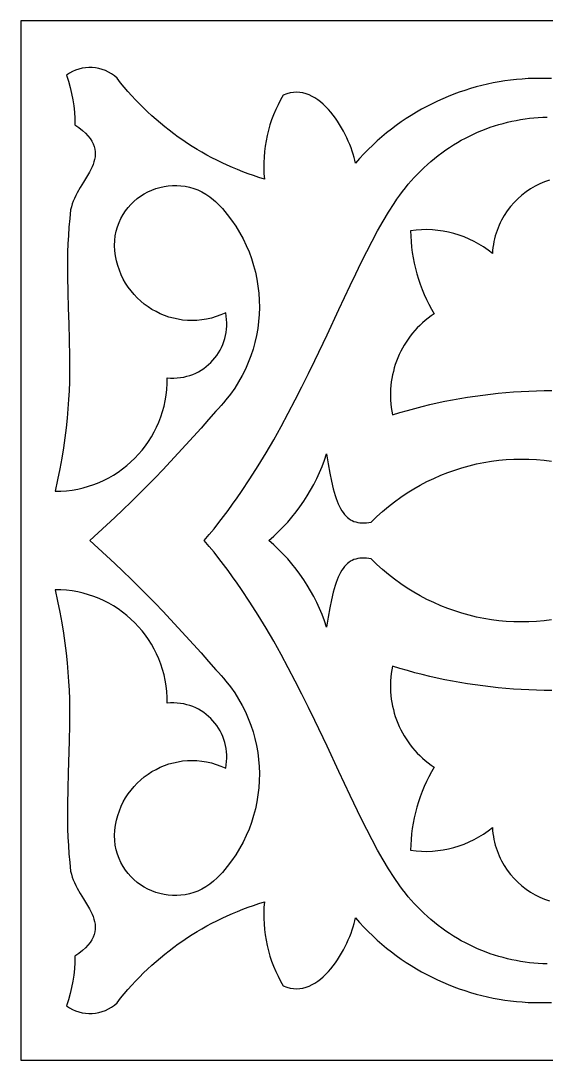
# Model space of a CAD drawing. Extents: x -364 to 370, y 80 to 163.
# Drawn here: x -364.2 to -322.3, y 80.4 to 163.4 of the extents above; entities that cross this region are included whole.
import ezdxf

# ---------------------------------------------------------------- set-up
doc = ezdxf.new("R2010")
doc.units = 0
doc.layers.add('LAYER_1', color=18, linetype='CONTINUOUS')

msp = doc.modelspace()

# ---------------------------------------------------------------- linework, layer by layer
at = {"layer": 'LAYER_1'}
msp.add_lwpolyline([(-364.203, 80.388), (-241.776, 80.388), (-119.349, 80.388), (3.079, 80.388), (125.506, 80.388), (247.933, 80.388), (370.36, 80.388), (370.36, 163.388), (247.933, 163.388), (125.506, 163.388), (3.079, 163.388), (-119.349, 163.388), (-241.776, 163.388), (-364.203, 163.388)], close=True, dxfattribs=at)
for points in [[(-321.833, 158.773), (-322.3, 158.788), (-322.767, 158.792), (-323.235, 158.785), (-323.701, 158.767), (-324.167, 158.737), (-324.632, 158.696), (-325.097, 158.645), (-325.56, 158.582), (-326.021, 158.508), (-326.481, 158.423), (-326.939, 158.328), (-327.394, 158.221), (-327.848, 158.103), (-328.299, 157.974), (-328.747, 157.834), (-329.192, 157.684), (-329.634, 157.522), (-330.073, 157.35), (-330.508, 157.166), (-330.939, 156.972), (-331.367, 156.767), (-331.79, 156.551), (-332.208, 156.324), (-332.622, 156.086), (-333.031, 155.838), (-333.435, 155.579), (-333.834, 155.309), (-334.227, 155.028), (-334.615, 154.737), (-334.996, 154.435), (-335.371, 154.122), (-335.74, 153.798), (-336.103, 153.464), (-336.458, 153.119), (-336.807, 152.764), (-337.149, 152.398), (-337.483, 152.021), (-337.532, 152.247), (-337.593, 152.483), (-337.664, 152.728), (-337.746, 152.98), (-337.838, 153.239), (-337.94, 153.502), (-338.052, 153.769), (-338.173, 154.038), (-338.303, 154.307), (-338.442, 154.575), (-338.59, 154.841), (-338.746, 155.104), (-338.911, 155.361), (-339.083, 155.612), (-339.263, 155.855), (-339.45, 156.09), (-339.644, 156.313), (-339.845, 156.525), (-340.053, 156.723), (-340.267, 156.907), (-340.488, 157.074), (-340.714, 157.224), (-340.946, 157.355), (-341.183, 157.466), (-341.425, 157.555), (-341.672, 157.622), (-341.924, 157.663), (-342.18, 157.679), (-342.44, 157.668), (-342.704, 157.628), (-342.971, 157.559), (-343.242, 157.457), (-343.461, 157.076), (-343.664, 156.687), (-343.851, 156.292), (-344.021, 155.889), (-344.176, 155.481), (-344.313, 155.068), (-344.434, 154.65), (-344.538, 154.227), (-344.625, 153.8), (-344.695, 153.37), (-344.748, 152.938), (-344.784, 152.503), (-344.802, 152.066), (-344.803, 151.628), (-344.786, 151.189), (-344.752, 150.75), (-345.187, 150.884), (-345.619, 151.026), (-346.048, 151.176), (-346.473, 151.335), (-346.895, 151.501), (-347.312, 151.676), (-347.726, 151.859), (-348.136, 152.049), (-348.542, 152.248), (-348.944, 152.454), (-349.342, 152.667), (-349.735, 152.889), (-350.123, 153.118), (-350.507, 153.354), (-350.887, 153.598), (-351.261, 153.849), (-351.631, 154.107), (-351.996, 154.372), (-352.355, 154.645), (-352.71, 154.924), (-353.059, 155.211), (-353.402, 155.504), (-353.74, 155.804), (-354.073, 156.111), (-354.399, 156.424), (-354.72, 156.744), (-355.035, 157.071), (-355.344, 157.404), (-355.647, 157.743), (-355.943, 158.089), (-356.233, 158.441), (-356.517, 158.799), (-356.732, 158.985), (-356.959, 159.149), (-357.198, 159.29), (-357.445, 159.409), (-357.7, 159.505), (-357.961, 159.578), (-358.226, 159.628), (-358.494, 159.656), (-358.764, 159.66), (-359.034, 159.641), (-359.301, 159.599), (-359.566, 159.534), (-359.825, 159.445), (-360.078, 159.332), (-360.323, 159.196), (-360.558, 159.037), (-360.401, 158.557), (-360.265, 158.072), (-360.149, 157.583), (-360.054, 157.089), (-359.98, 156.591), (-359.927, 156.09), (-359.895, 155.587), (-359.884, 155.083), (-359.567, 154.857), (-359.289, 154.634), (-359.049, 154.414), (-358.845, 154.196), (-358.675, 153.981), (-358.536, 153.768), (-358.428, 153.558), (-358.348, 153.349), (-358.295, 153.141), (-358.267, 152.935), (-358.261, 152.73), (-358.277, 152.526), (-358.312, 152.323), (-358.364, 152.12), (-358.432, 151.918), (-358.514, 151.715), (-358.608, 151.512), (-358.712, 151.309), (-358.944, 150.901), (-359.194, 150.489), (-359.449, 150.071), (-359.694, 149.645), (-359.808, 149.429), (-359.914, 149.21), (-360.01, 148.988), (-360.094, 148.764), (-360.165, 148.536), (-360.221, 148.305), (-360.297, 147.602), (-360.358, 146.913), (-360.404, 146.236), (-360.438, 145.568), (-360.461, 144.91), (-360.474, 144.26), (-360.474, 142.977), (-360.449, 141.71), (-360.41, 140.448), (-360.366, 139.181), (-360.328, 137.899), (-360.306, 136.59), (-360.305, 135.922), (-360.311, 135.244), (-360.326, 134.555), (-360.352, 133.852), (-360.39, 133.135), (-360.44, 132.403), (-360.505, 131.653), (-360.586, 130.886), (-360.683, 130.099), (-360.798, 129.291), (-360.933, 128.46), (-361.089, 127.607), (-361.267, 126.729), (-361.468, 125.824), (-361.003, 125.833), (-360.545, 125.865), (-360.094, 125.92), (-359.65, 125.997), (-359.213, 126.097), (-358.785, 126.217), (-358.366, 126.358), (-357.957, 126.519), (-357.558, 126.7), (-357.169, 126.899), (-356.792, 127.117), (-356.427, 127.352), (-356.074, 127.605), (-355.734, 127.874), (-355.408, 128.159), (-355.096, 128.46), (-354.799, 128.775), (-354.517, 129.104), (-354.251, 129.448), (-354.002, 129.804), (-353.769, 130.172), (-353.555, 130.552), (-353.358, 130.944), (-353.181, 131.346), (-353.023, 131.759), (-352.885, 132.181), (-352.767, 132.612), (-352.671, 133.051), (-352.596, 133.498), (-352.544, 133.952), (-352.515, 134.413), (-352.509, 134.879), (-352.238, 134.859), (-351.971, 134.855), (-351.708, 134.868), (-351.449, 134.896), (-351.196, 134.939), (-350.947, 134.998), (-350.705, 135.07), (-350.469, 135.156), (-350.24, 135.256), (-350.017, 135.368), (-349.803, 135.493), (-349.596, 135.629), (-349.398, 135.777), (-349.21, 135.936), (-349.03, 136.105), (-348.86, 136.283), (-348.701, 136.471), (-348.552, 136.668), (-348.415, 136.874), (-348.289, 137.087), (-348.175, 137.307), (-348.073, 137.534), (-347.985, 137.768), (-347.91, 138.007), (-347.849, 138.252), (-347.802, 138.502), (-347.77, 138.756), (-347.753, 139.014), (-347.751, 139.276), (-347.766, 139.54), (-347.797, 139.807), (-347.845, 140.076), (-348.224, 139.907), (-348.605, 139.765), (-348.989, 139.65), (-349.374, 139.561), (-349.758, 139.499), (-350.142, 139.461), (-350.525, 139.448), (-350.904, 139.459), (-351.28, 139.494), (-351.651, 139.551), (-352.017, 139.631), (-352.376, 139.733), (-352.728, 139.855), (-353.071, 139.999), (-353.405, 140.162), (-353.728, 140.345), (-354.041, 140.546), (-354.341, 140.766), (-354.627, 141.003), (-354.9, 141.258), (-355.158, 141.529), (-355.399, 141.817), (-355.624, 142.119), (-355.83, 142.437), (-356.018, 142.769), (-356.186, 143.114), (-356.333, 143.473), (-356.458, 143.844), (-356.561, 144.227), (-356.64, 144.621), (-356.694, 145.026), (-356.723, 145.442), (-356.704, 145.836), (-356.657, 146.218), (-356.583, 146.586), (-356.483, 146.939), (-356.358, 147.278), (-356.209, 147.601), (-356.039, 147.909), (-355.849, 148.2), (-355.639, 148.474), (-355.411, 148.73), (-355.166, 148.969), (-354.906, 149.188), (-354.632, 149.389), (-354.345, 149.57), (-354.047, 149.73), (-353.739, 149.87), (-353.422, 149.989), (-353.098, 150.085), (-352.767, 150.159), (-352.432, 150.21), (-352.094, 150.238), (-351.753, 150.241), (-351.412, 150.22), (-351.071, 150.174), (-350.731, 150.102), (-350.395, 150.003), (-350.064, 149.878), (-349.738, 149.725), (-349.419, 149.545), (-349.109, 149.336), (-348.809, 149.098), (-348.663, 148.968), (-348.519, 148.831), (-348.311, 148.612), (-348.108, 148.39), (-347.913, 148.163), (-347.724, 147.933), (-347.367, 147.462), (-347.036, 146.978), (-346.732, 146.482), (-346.455, 145.974), (-346.205, 145.456), (-345.981, 144.929), (-345.784, 144.393), (-345.615, 143.851), (-345.471, 143.302), (-345.355, 142.748), (-345.265, 142.191), (-345.202, 141.63), (-345.166, 141.068), (-345.156, 140.504), (-345.173, 139.941), (-345.217, 139.379), (-345.288, 138.82), (-345.385, 138.263), (-345.509, 137.711), (-345.66, 137.165), (-345.837, 136.625), (-346.041, 136.092), (-346.272, 135.568), (-346.529, 135.053), (-346.813, 134.549), (-347.123, 134.057), (-347.461, 133.577), (-347.824, 133.111), (-348.016, 132.884), (-348.215, 132.66), (-348.42, 132.44), (-348.632, 132.225), (-349.219, 131.539), (-349.812, 130.859), (-350.411, 130.184), (-351.015, 129.514), (-351.625, 128.849), (-352.24, 128.189), (-352.861, 127.535), (-353.487, 126.886), (-354.119, 126.242), (-354.756, 125.604), (-355.398, 124.971), (-356.046, 124.343), (-356.699, 123.721), (-357.358, 123.104), (-358.021, 122.493), (-358.69, 121.888), (-358.021, 121.283), (-357.358, 120.672), (-356.699, 120.055), (-356.046, 119.433), (-355.398, 118.805), (-354.756, 118.172), (-354.119, 117.534), (-353.487, 116.89), (-352.861, 116.241), (-352.24, 115.587), (-351.625, 114.927), (-351.015, 114.262), (-350.411, 113.592), (-349.812, 112.917), (-349.219, 112.237), (-348.632, 111.551), (-348.42, 111.336), (-348.215, 111.116), (-348.016, 110.892), (-347.824, 110.665), (-347.461, 110.199), (-347.123, 109.719), (-346.813, 109.227), (-346.529, 108.723), (-346.272, 108.208), (-346.041, 107.684), (-345.837, 107.151), (-345.66, 106.611), (-345.509, 106.065), (-345.385, 105.513), (-345.288, 104.956), (-345.217, 104.397), (-345.173, 103.835), (-345.156, 103.272), (-345.166, 102.708), (-345.202, 102.146), (-345.265, 101.585), (-345.355, 101.028), (-345.471, 100.474), (-345.615, 99.925), (-345.784, 99.383), (-345.981, 98.847), (-346.205, 98.32), (-346.455, 97.802), (-346.732, 97.294), (-347.036, 96.798), (-347.367, 96.313), (-347.724, 95.843), (-347.913, 95.613), (-348.108, 95.386), (-348.311, 95.164), (-348.519, 94.945), (-348.809, 94.678), (-349.109, 94.44), (-349.419, 94.231), (-349.738, 94.051), (-350.064, 93.898), (-350.395, 93.773), (-350.731, 93.674), (-351.071, 93.602), (-351.412, 93.556), (-351.753, 93.535), (-352.094, 93.538), (-352.432, 93.566), (-352.767, 93.617), (-353.098, 93.691), (-353.422, 93.787), (-353.739, 93.906), (-354.047, 94.046), (-354.345, 94.206), (-354.632, 94.387), (-354.906, 94.588), (-355.166, 94.807), (-355.411, 95.046), (-355.639, 95.302), (-355.849, 95.576), (-356.039, 95.867), (-356.209, 96.175), (-356.358, 96.498), (-356.483, 96.837), (-356.583, 97.19), (-356.657, 97.558), (-356.704, 97.939), (-356.723, 98.334), (-356.694, 98.75), (-356.64, 99.155), (-356.561, 99.549), (-356.458, 99.932), (-356.333, 100.303), (-356.186, 100.662), (-356.018, 101.007), (-355.83, 101.339), (-355.624, 101.657), (-355.399, 101.959), (-355.158, 102.247), (-354.9, 102.518), (-354.627, 102.772), (-354.341, 103.01), (-354.041, 103.23), (-353.728, 103.431), (-353.405, 103.614), (-353.071, 103.777), (-352.728, 103.921), (-352.376, 104.043), (-352.017, 104.145), (-351.651, 104.225), (-351.28, 104.282), (-350.904, 104.317), (-350.525, 104.328), (-350.142, 104.315), (-349.758, 104.277), (-349.374, 104.214), (-348.989, 104.126), (-348.605, 104.011), (-348.224, 103.869), (-347.845, 103.7), (-347.797, 103.969), (-347.766, 104.236), (-347.751, 104.5), (-347.753, 104.762), (-347.77, 105.02), (-347.802, 105.274), (-347.849, 105.524), (-347.91, 105.768), (-347.985, 106.008), (-348.073, 106.242), (-348.175, 106.469), (-348.289, 106.689), (-348.415, 106.902), (-348.552, 107.108), (-348.701, 107.305), (-348.86, 107.493), (-349.03, 107.671), (-349.21, 107.84), (-349.398, 107.999), (-349.596, 108.147), (-349.803, 108.283), (-350.017, 108.408), (-350.24, 108.52), (-350.469, 108.62), (-350.705, 108.706), (-350.947, 108.778), (-351.196, 108.837), (-351.449, 108.88), (-351.708, 108.908), (-351.971, 108.921), (-352.238, 108.917), (-352.509, 108.897), (-352.515, 109.363), (-352.544, 109.824), (-352.596, 110.278), (-352.671, 110.725), (-352.767, 111.164), (-352.885, 111.595), (-353.023, 112.017), (-353.181, 112.43), (-353.358, 112.832), (-353.555, 113.223), (-353.769, 113.604), (-354.002, 113.972), (-354.251, 114.328), (-354.517, 114.671), (-354.799, 115.001), (-355.096, 115.316), (-355.408, 115.617), (-355.734, 115.902), (-356.074, 116.171), (-356.427, 116.423), (-356.792, 116.659), (-357.169, 116.877), (-357.558, 117.076), (-357.957, 117.257), (-358.366, 117.418), (-358.785, 117.559), (-359.213, 117.679), (-359.65, 117.779), (-360.094, 117.856), (-360.545, 117.911), (-361.003, 117.943), (-361.468, 117.952), (-361.267, 117.047), (-361.089, 116.169), (-360.933, 115.315), (-360.798, 114.485), (-360.683, 113.677), (-360.586, 112.89), (-360.505, 112.123), (-360.44, 111.373), (-360.39, 110.641), (-360.352, 109.924), (-360.326, 109.221), (-360.311, 108.531), (-360.306, 107.186), (-360.328, 105.877), (-360.41, 103.328), (-360.449, 102.066), (-360.474, 100.799), (-360.478, 100.16), (-360.474, 99.516), (-360.461, 98.866), (-360.438, 98.208), (-360.404, 97.54), (-360.358, 96.863), (-360.297, 96.173), (-360.221, 95.471), (-360.165, 95.24), (-360.094, 95.012), (-360.01, 94.788), (-359.914, 94.566), (-359.808, 94.347), (-359.694, 94.131), (-359.449, 93.705), (-359.194, 93.287), (-358.944, 92.875), (-358.712, 92.467), (-358.608, 92.264), (-358.514, 92.061), (-358.432, 91.858), (-358.364, 91.656), (-358.312, 91.453), (-358.277, 91.25), (-358.261, 91.046), (-358.267, 90.841), (-358.295, 90.635), (-358.348, 90.427), (-358.428, 90.218), (-358.536, 90.008), (-358.675, 89.795), (-358.845, 89.58), (-359.049, 89.362), (-359.289, 89.142), (-359.567, 88.919), (-359.884, 88.693), (-359.895, 88.189), (-359.927, 87.686), (-359.98, 87.185), (-360.054, 86.687), (-360.149, 86.193), (-360.265, 85.703), (-360.401, 85.219), (-360.558, 84.739), (-360.323, 84.58), (-360.078, 84.444), (-359.825, 84.331), (-359.566, 84.242), (-359.301, 84.177), (-359.034, 84.135), (-358.764, 84.116), (-358.494, 84.12), (-358.226, 84.147), (-357.961, 84.198), (-357.7, 84.271), (-357.445, 84.367), (-357.198, 84.486), (-356.959, 84.627), (-356.732, 84.791), (-356.517, 84.977), (-356.233, 85.335), (-355.943, 85.687), (-355.647, 86.033), (-355.344, 86.372), (-355.035, 86.705), (-354.72, 87.032), (-354.399, 87.352), (-354.073, 87.665), (-353.74, 87.972), (-353.402, 88.272), (-353.059, 88.565), (-352.71, 88.852), (-352.355, 89.131), (-351.996, 89.404), (-351.631, 89.669), (-351.261, 89.927), (-350.887, 90.178), (-350.507, 90.422), (-350.123, 90.658), (-349.735, 90.887), (-349.342, 91.109), (-348.944, 91.322), (-348.542, 91.528), (-348.136, 91.727), (-347.726, 91.917), (-347.312, 92.1), (-346.895, 92.274), (-346.473, 92.441), (-346.048, 92.6), (-345.619, 92.75), (-345.187, 92.892), (-344.752, 93.026), (-344.786, 92.587), (-344.803, 92.148), (-344.802, 91.71), (-344.784, 91.273), (-344.748, 90.838), (-344.695, 90.406), (-344.625, 89.976), (-344.538, 89.549), (-344.434, 89.126), (-344.313, 88.708), (-344.176, 88.295), (-344.021, 87.887), (-343.851, 87.484), (-343.664, 87.089), (-343.461, 86.7), (-343.242, 86.318), (-342.971, 86.217), (-342.704, 86.148), (-342.44, 86.108), (-342.18, 86.097), (-341.924, 86.112), (-341.672, 86.154), (-341.425, 86.22), (-341.183, 86.31), (-340.946, 86.421), (-340.714, 86.552), (-340.488, 86.702), (-340.267, 86.869), (-340.053, 87.053), (-339.845, 87.251), (-339.644, 87.463), (-339.45, 87.686), (-339.263, 87.921), (-339.083, 88.164), (-338.911, 88.415), (-338.746, 88.672), (-338.59, 88.935), (-338.442, 89.201), (-338.303, 89.469), (-338.173, 89.738), (-338.052, 90.007), (-337.94, 90.274), (-337.838, 90.537), (-337.746, 90.795), (-337.664, 91.048), (-337.593, 91.293), (-337.532, 91.529), (-337.483, 91.755), (-337.149, 91.378), (-336.807, 91.012), (-336.458, 90.657), (-336.103, 90.312), (-335.74, 89.978), (-335.371, 89.654), (-334.996, 89.341), (-334.615, 89.039), (-334.227, 88.748), (-333.834, 88.467), (-333.435, 88.197), (-333.031, 87.938), (-332.622, 87.69), (-332.208, 87.452), (-331.79, 87.225), (-331.367, 87.009), (-330.939, 86.804), (-330.508, 86.61), (-330.073, 86.426), (-329.634, 86.254), (-329.192, 86.092), (-328.747, 85.942), (-328.299, 85.802), (-327.848, 85.673), (-327.394, 85.555), (-326.939, 85.448), (-326.481, 85.353), (-326.021, 85.268), (-325.56, 85.194), (-325.097, 85.131), (-324.632, 85.08), (-324.167, 85.039), (-323.701, 85.009), (-323.235, 84.991), (-322.767, 84.984), (-322.3, 84.988), (-321.833, 85.003)], [(-322.172, 88.078), (-322.528, 88.09), (-322.883, 88.11), (-323.238, 88.139), (-323.592, 88.177), (-323.945, 88.222), (-324.297, 88.277), (-324.648, 88.339), (-324.998, 88.411), (-325.346, 88.491), (-325.692, 88.579), (-326.037, 88.676), (-326.38, 88.781), (-326.72, 88.895), (-327.058, 89.017), (-327.394, 89.148), (-327.727, 89.287), (-328.057, 89.435), (-328.385, 89.591), (-328.709, 89.755), (-329.03, 89.928), (-329.347, 90.11), (-329.661, 90.3), (-329.971, 90.498), (-330.277, 90.705), (-330.579, 90.921), (-330.876, 91.144), (-331.169, 91.376), (-331.458, 91.617), (-331.741, 91.866), (-332.02, 92.124), (-332.294, 92.389), (-332.562, 92.664), (-332.798, 92.909), (-333.031, 93.167), (-333.263, 93.437), (-333.492, 93.721), (-333.72, 94.016), (-333.946, 94.323), (-334.394, 94.971), (-334.836, 95.663), (-335.276, 96.396), (-335.713, 97.168), (-336.149, 97.976), (-336.585, 98.818), (-337.022, 99.692), (-337.907, 101.523), (-338.813, 103.45), (-339.749, 105.453), (-340.727, 107.514), (-341.235, 108.559), (-341.756, 109.612), (-342.293, 110.668), (-342.846, 111.727), (-343.417, 112.786), (-344.007, 113.841), (-344.618, 114.891), (-345.249, 115.934), (-345.904, 116.966), (-346.583, 117.986), (-346.932, 118.49), (-347.287, 118.99), (-347.649, 119.486), (-348.018, 119.977), (-348.393, 120.463), (-348.776, 120.944), (-349.166, 121.419), (-349.564, 121.888), (-349.166, 122.357), (-348.776, 122.832), (-348.393, 123.313), (-348.018, 123.799), (-347.649, 124.29), (-347.287, 124.786), (-346.932, 125.286), (-346.583, 125.79), (-345.904, 126.81), (-345.249, 127.842), (-344.618, 128.885), (-344.007, 129.935), (-343.417, 130.99), (-342.846, 132.049), (-342.293, 133.108), (-341.756, 134.164), (-341.235, 135.217), (-340.727, 136.262), (-339.749, 138.323), (-338.813, 140.326), (-337.907, 142.253), (-337.463, 143.182), (-337.022, 144.084), (-336.585, 144.958), (-336.149, 145.799), (-335.713, 146.608), (-335.276, 147.379), (-334.836, 148.113), (-334.394, 148.805), (-334.17, 149.134), (-333.946, 149.453), (-333.72, 149.76), (-333.492, 150.055), (-333.263, 150.339), (-333.031, 150.609), (-332.798, 150.867), (-332.562, 151.112), (-332.294, 151.387), (-332.02, 151.652), (-331.741, 151.91), (-331.458, 152.159), (-331.169, 152.4), (-330.876, 152.632), (-330.579, 152.855), (-330.277, 153.071), (-329.971, 153.278), (-329.661, 153.476), (-329.347, 153.666), (-329.03, 153.847), (-328.709, 154.021), (-328.385, 154.185), (-328.057, 154.341), (-327.727, 154.489), (-327.394, 154.628), (-327.058, 154.759), (-326.72, 154.881), (-326.38, 154.995), (-326.037, 155.1), (-325.692, 155.197), (-325.346, 155.285), (-324.998, 155.365), (-324.648, 155.436), (-324.297, 155.499), (-323.945, 155.554), (-323.592, 155.599), (-323.238, 155.637), (-322.883, 155.666), (-322.528, 155.686), (-322.172, 155.698)], [(-321.978, 150.674), (-322.378, 150.532), (-322.767, 150.365), (-323.146, 150.174), (-323.512, 149.959), (-323.863, 149.72), (-324.2, 149.459), (-324.52, 149.177), (-324.822, 148.873), (-325.104, 148.548), (-325.366, 148.203), (-325.605, 147.839), (-325.716, 147.65), (-325.821, 147.457), (-325.92, 147.258), (-326.012, 147.056), (-326.098, 146.849), (-326.177, 146.638), (-326.25, 146.422), (-326.315, 146.203), (-326.373, 145.979), (-326.424, 145.751), (-326.467, 145.52), (-326.502, 145.284), (-326.529, 145.045), (-326.549, 144.803), (-326.898, 145.074), (-327.259, 145.325), (-327.631, 145.556), (-328.014, 145.767), (-328.405, 145.957), (-328.805, 146.127), (-329.213, 146.275), (-329.627, 146.402), (-330.048, 146.508), (-330.473, 146.592), (-330.903, 146.654), (-331.336, 146.694), (-331.772, 146.711), (-332.209, 146.706), (-332.647, 146.678), (-333.086, 146.626), (-333.071, 146.188), (-333.042, 145.751), (-332.999, 145.316), (-332.942, 144.883), (-332.871, 144.453), (-332.786, 144.026), (-332.687, 143.601), (-332.575, 143.181), (-332.449, 142.764), (-332.31, 142.351), (-332.158, 141.944), (-331.992, 141.541), (-331.813, 141.143), (-331.621, 140.75), (-331.416, 140.364), (-331.198, 139.984), (-331.443, 139.817), (-331.68, 139.642), (-331.909, 139.458), (-332.13, 139.267), (-332.343, 139.069), (-332.547, 138.863), (-332.742, 138.651), (-332.929, 138.431), (-333.108, 138.206), (-333.277, 137.975), (-333.438, 137.737), (-333.589, 137.495), (-333.731, 137.247), (-333.864, 136.994), (-333.987, 136.737), (-334.101, 136.475), (-334.205, 136.21), (-334.299, 135.94), (-334.384, 135.667), (-334.458, 135.391), (-334.522, 135.112), (-334.576, 134.831), (-334.619, 134.547), (-334.652, 134.26), (-334.675, 133.973), (-334.686, 133.683), (-334.687, 133.393), (-334.677, 133.101), (-334.656, 132.809), (-334.623, 132.517), (-334.579, 132.224), (-334.524, 131.932), (-333.933, 132.11), (-333.34, 132.28), (-332.744, 132.441), (-332.147, 132.594), (-331.548, 132.738), (-330.948, 132.874), (-330.346, 133.001), (-329.743, 133.119), (-329.138, 133.228), (-328.532, 133.329), (-327.924, 133.421), (-327.316, 133.504), (-326.707, 133.579), (-326.096, 133.645), (-325.485, 133.702), (-324.874, 133.751), (-324.261, 133.791), (-323.648, 133.822), (-323.035, 133.845), (-322.421, 133.858), (-321.807, 133.863)], [(-321.823, 115.543), (-322.427, 115.47), (-323.031, 115.418), (-323.635, 115.389), (-324.238, 115.381), (-324.84, 115.394), (-325.441, 115.429), (-326.039, 115.485), (-326.634, 115.562), (-327.226, 115.66), (-327.815, 115.779), (-328.398, 115.919), (-328.977, 116.079), (-329.549, 116.26), (-330.116, 116.462), (-330.676, 116.683), (-331.228, 116.925), (-331.772, 117.186), (-332.308, 117.468), (-332.835, 117.769), (-333.352, 118.09), (-333.859, 118.43), (-334.355, 118.79), (-334.84, 119.169), (-335.313, 119.567), (-335.773, 119.984), (-336.221, 120.419), (-336.421, 120.452), (-336.613, 120.473), (-336.797, 120.483), (-336.973, 120.482), (-337.141, 120.47), (-337.302, 120.446), (-337.456, 120.41), (-337.604, 120.361), (-337.744, 120.301), (-337.879, 120.227), (-338.007, 120.141), (-338.13, 120.042), (-338.247, 119.929), (-338.359, 119.804), (-338.466, 119.664), (-338.568, 119.51), (-338.666, 119.343), (-338.76, 119.16), (-338.85, 118.964), (-338.936, 118.752), (-339.019, 118.526), (-339.099, 118.284), (-339.25, 117.754), (-339.392, 117.16), (-339.527, 116.501), (-339.657, 115.774), (-339.784, 114.979), (-339.956, 115.479), (-340.144, 115.973), (-340.349, 116.458), (-340.57, 116.936), (-340.807, 117.404), (-341.06, 117.864), (-341.329, 118.315), (-341.612, 118.756), (-341.911, 119.187), (-342.224, 119.607), (-342.551, 120.017), (-342.893, 120.415), (-343.249, 120.802), (-343.618, 121.176), (-344, 121.539), (-344.396, 121.888), (-344, 122.237), (-343.618, 122.6), (-343.249, 122.974), (-342.893, 123.361), (-342.551, 123.759), (-342.224, 124.169), (-341.911, 124.589), (-341.612, 125.02), (-341.329, 125.461), (-341.06, 125.912), (-340.807, 126.372), (-340.57, 126.84), (-340.349, 127.318), (-340.144, 127.803), (-339.956, 128.296), (-339.784, 128.797), (-339.657, 128.002), (-339.527, 127.275), (-339.392, 126.616), (-339.25, 126.022), (-339.099, 125.492), (-339.019, 125.25), (-338.936, 125.024), (-338.85, 124.812), (-338.76, 124.616), (-338.666, 124.433), (-338.568, 124.266), (-338.466, 124.112), (-338.359, 123.972), (-338.247, 123.846), (-338.13, 123.734), (-338.007, 123.635), (-337.879, 123.549), (-337.744, 123.475), (-337.604, 123.415), (-337.456, 123.366), (-337.302, 123.33), (-337.141, 123.306), (-336.973, 123.293), (-336.797, 123.293), (-336.613, 123.303), (-336.421, 123.324), (-336.221, 123.357), (-335.773, 123.792), (-335.313, 124.209), (-334.84, 124.607), (-334.355, 124.986), (-333.859, 125.346), (-333.352, 125.686), (-332.835, 126.007), (-332.308, 126.308), (-331.772, 126.59), (-331.228, 126.851), (-330.676, 127.093), (-330.116, 127.314), (-329.549, 127.516), (-328.977, 127.697), (-328.398, 127.857), (-327.815, 127.997), (-327.226, 128.116), (-326.634, 128.214), (-326.039, 128.291), (-325.441, 128.347), (-324.84, 128.382), (-324.238, 128.395), (-323.635, 128.387), (-323.031, 128.358), (-322.427, 128.306), (-321.823, 128.233)], [(-321.807, 109.913), (-322.421, 109.918), (-323.035, 109.931), (-323.648, 109.954), (-324.261, 109.985), (-324.874, 110.025), (-325.485, 110.073), (-326.096, 110.131), (-326.707, 110.197), (-327.316, 110.272), (-327.924, 110.355), (-328.532, 110.447), (-329.138, 110.548), (-329.743, 110.657), (-330.346, 110.775), (-330.948, 110.902), (-331.548, 111.038), (-332.147, 111.182), (-332.744, 111.334), (-333.34, 111.496), (-333.933, 111.666), (-334.524, 111.844), (-334.579, 111.552), (-334.623, 111.259), (-334.656, 110.967), (-334.677, 110.675), (-334.687, 110.383), (-334.686, 110.093), (-334.675, 109.803), (-334.652, 109.515), (-334.619, 109.229), (-334.576, 108.945), (-334.522, 108.664), (-334.458, 108.385), (-334.384, 108.109), (-334.299, 107.836), (-334.205, 107.566), (-334.101, 107.301), (-333.987, 107.039), (-333.864, 106.782), (-333.731, 106.529), (-333.589, 106.281), (-333.438, 106.039), (-333.277, 105.801), (-333.108, 105.57), (-332.929, 105.345), (-332.742, 105.125), (-332.547, 104.913), (-332.343, 104.707), (-332.13, 104.509), (-331.909, 104.318), (-331.68, 104.134), (-331.443, 103.959), (-331.198, 103.792), (-331.416, 103.412), (-331.621, 103.026), (-331.813, 102.633), (-331.992, 102.235), (-332.158, 101.832), (-332.31, 101.424), (-332.449, 101.012), (-332.575, 100.595), (-332.687, 100.175), (-332.786, 99.75), (-332.871, 99.323), (-332.942, 98.893), (-332.999, 98.46), (-333.042, 98.025), (-333.071, 97.588), (-333.086, 97.15), (-332.647, 97.098), (-332.209, 97.07), (-331.772, 97.065), (-331.336, 97.082), (-330.903, 97.122), (-330.473, 97.184), (-330.048, 97.268), (-329.627, 97.374), (-329.213, 97.501), (-328.805, 97.649), (-328.405, 97.819), (-328.014, 98.009), (-327.631, 98.22), (-327.259, 98.451), (-326.898, 98.702), (-326.549, 98.973), (-326.529, 98.731), (-326.502, 98.491), (-326.467, 98.256), (-326.424, 98.025), (-326.373, 97.797), (-326.315, 97.573), (-326.25, 97.354), (-326.177, 97.138), (-326.098, 96.927), (-326.012, 96.72), (-325.92, 96.517), (-325.821, 96.319), (-325.605, 95.937), (-325.366, 95.573), (-325.104, 95.228), (-324.822, 94.903), (-324.52, 94.599), (-324.2, 94.317), (-323.863, 94.056), (-323.512, 93.817), (-323.146, 93.602), (-322.767, 93.411), (-322.378, 93.244), (-321.978, 93.102)]]:
    msp.add_lwpolyline(points, dxfattribs=at)

doc.saveas('drawing.dxf')
